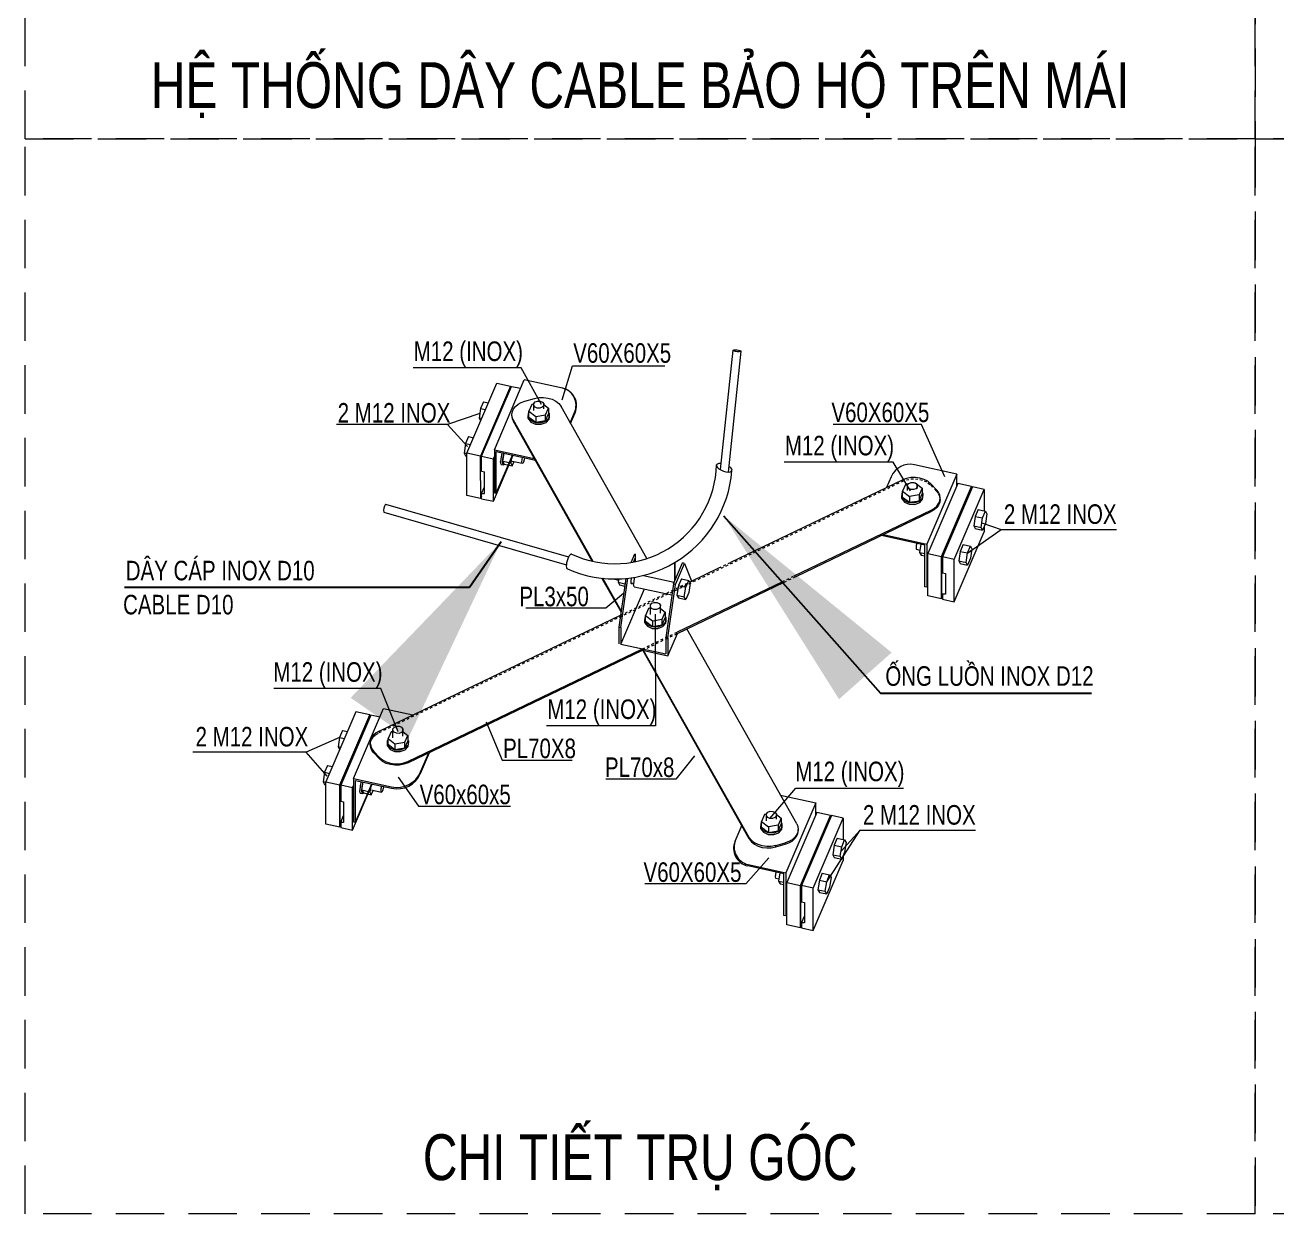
# Model space of a CAD drawing. Header units: millimetres. Extents: x -547695 to 905972, y -1055718 to 167349.
# Drawn here: x -537575 to -535116, y -1055718 to -1053383 of the extents above; entities that cross this region are included whole.
import ezdxf
from ezdxf.enums import TextEntityAlignment as Align

# ---------------------------------------------------------------- set-up
doc = ezdxf.new("R2010")
doc.units = ezdxf.units.MM
for name, pattern in [('HIDDEN', [9.525, 6.35, -3.175]), ('View- chi tiet Neo Cap Bao Ho$0$XKITLINE00', [0]), ('View- chi tiet Neo Cap Bao Ho$0$XKITLINE01', [4, 1, -1, 1, -1])]:
    doc.linetypes.add(name, pattern=pattern)
for name, color, linetype, lineweight in [('A-FLOR', 5, 'Continuous', 20), ('A-HIDD', 45, 'HIDDEN', 9), ('A-SYMBOLS', 10, 'Continuous', 13), ('View- chi tiet Neo Cap Bao Ho$0$Grid', 1, 'Continuous', 0), ('View- chi tiet Neo Cap Bao Ho$0$NTT-8-THAY', 7, 'Continuous', 18), ('View- chi tiet Neo Cap Bao Ho$0$S281M_STEEL-COL', 4, 'Continuous', 0)]:
    doc.layers.add(name, color=color, linetype=linetype, lineweight=lineweight)
doc.layers.add('View- chi tiet Neo Cap Bao Ho$0$BOLT', color=7, linetype='Continuous')
doc.styles.add('View- chi tiet Neo Cap Bao Ho$0$Style-Arial', font='arial.ttf')
doc.styles.add('VTK_Arial', font='arial.ttf', dxfattribs={"width": 0.8})
doc.dimstyles.new('View- chi tiet Neo Cap Bao Ho$0$DIM 1-350', dxfattribs={"dimscale": 4.2, "dimtxt": 250, "dimasz": 100, "dimexe": 100, "dimexo": 1, "dimgap": 80, "dimtad": 1, "dimdec": 0, "dimzin": 0, "dimdsep": 46, "dimtxsty": 'VTK_Arial', "dimblk": 'ARCHTICK', "dimblk2": 'View- chi tiet Neo Cap Bao Ho$0$_ArchTick', "dimcen": 150, "dimdle": 100, "dimclrd": 256, "dimclre": 256, "dimclrt": 7, "dimadec": 0, "dimazin": 0, "dimtfac": 1, "dimtdec": 0, "dimtix": 1, "dimtmove": 2, "dimatfit": 3, "dimfxl": 1, "dimtvp": 0.833333, "dimtolj": 1, "dimtzin": 0, "dimarcsym": 0})

# ---------------------------------------------------------------- blocks, each defined once
blk = doc.blocks.new('*A1019')
at = {"layer": 'View- chi tiet Neo Cap Bao Ho$0$S281M_STEEL-COL', "color": 2, "linetype": 'View- chi tiet Neo Cap Bao Ho$0$XKITLINE01', "lineweight": 0}
for p, q in [((-2309.12, 597.86), (-2105.03, 695.82)), ((-2105.03, 695.82), (-2103.45, 696.41)), ((-2105.03, 695.82), (-2105.03, 696.38)), ((-2103.45, 696.41), (-2101.73, 696.73)), ((-2101.73, 696.73), (-2099.95, 696.77)), ((-2099.95, 696.77), (-2098.2, 696.53)), ((-2098.2, 696.53), (-2096.57, 696.03)), ((-2096.57, 696.03), (-2095.13, 695.27)), ((-2095.13, 695.27), (-2093.97, 694.31)), ((-2093.97, 694.87), (-2093.97, 694.31)), ((-2093.97, 694.31), (-2091.7, 691.96)), ((-2091.7, 691.96), (-2091.7, 692.52)), ((-2091.7, 691.96), (-2090.94, 690.97)), ((-2090.94, 690.97), (-2090.47, 689.9)), ((-2090.34, 689.04), (-2090.47, 689.9)), ((-2090.3, 688.78), (-2090.34, 689.04)), ((-2176.6, 662.03), (-2171.91, 664.28)), ((-2214.99, 643.6), (-2187.28, 656.9)), ((-2151.97, 656.65), (-2147.28, 658.91)), ((-2151.17, 656.48), (-2146.48, 658.73)), ((-2206.47, 630.5), (-2192.76, 637.07)), ((-2206.45, 629.94), (-2192.76, 636.51)), ((-2312.06, 595.28), (-2311.32, 596.27)), ((-2311.32, 596.27), (-2310.33, 597.14)), ((-2310.33, 597.14), (-2309.12, 597.86)), ((-2309.12, 598.42), (-2309.12, 597.86)), ((-2312.65, 593.08), (-2312.61, 593.38)), ((-2312.61, 593.38), (-2312.51, 594.2)), ((-2312.51, 594.2), (-2312.06, 595.28))]:
    blk.add_line(p, q, dxfattribs=at)
at = {"layer": 'View- chi tiet Neo Cap Bao Ho$0$S281M_STEEL-COL', "color": 2, "linetype": 'View- chi tiet Neo Cap Bao Ho$0$XKITLINE00', "lineweight": 0}
for p, q in [((-2171.91, 664.28), (-2105.03, 696.38)), ((-2103.45, 696.97), (-2105.03, 696.38)), ((-2101.73, 697.29), (-2103.45, 696.97)), ((-2099.95, 697.33), (-2101.73, 697.29)), ((-2098.2, 697.1), (-2099.95, 697.33)), ((-2096.57, 696.59), (-2098.2, 697.1)), ((-2095.13, 695.83), (-2096.57, 696.59)), ((-2093.97, 694.87), (-2095.13, 695.83)), ((-2091.7, 692.52), (-2093.97, 694.87)), ((-2090.94, 691.53), (-2091.7, 692.52)), ((-2090.47, 690.46), (-2090.94, 691.53)), ((-2090.3, 689.34), (-2090.47, 690.46)), ((-2090.44, 688.22), (-2090.3, 689.34)), ((-2090.3, 688.78), (-2090.44, 687.66)), ((-2090.3, 688.78), (-2090.3, 689.34)), ((-2147.28, 658.91), (-2093.83, 684.56)), ((-2146.48, 658.73), (-2093.83, 684)), ((-2093.83, 684.56), (-2092.62, 685.28)), ((-2092.62, 684.72), (-2093.83, 684)), ((-2093.83, 684), (-2093.83, 684.56)), ((-2092.62, 685.28), (-2091.62, 686.15)), ((-2091.62, 685.59), (-2092.62, 684.72)), ((-2091.62, 686.15), (-2090.89, 687.14)), ((-2090.89, 686.58), (-2091.62, 685.59)), ((-2090.89, 687.14), (-2090.44, 688.22)), ((-2090.44, 687.66), (-2090.89, 686.58)), ((-2187.28, 656.9), (-2176.6, 662.03)), ((-2192.76, 637.07), (-2151.97, 656.65)), ((-2192.76, 636.51), (-2151.17, 656.48)), ((-2309.12, 598.42), (-2214.99, 643.6)), ((-2297.92, 586.6), (-2206.47, 630.5)), ((-2297.92, 586.04), (-2206.45, 629.94)), ((-2311.32, 596.83), (-2312.06, 595.84)), ((-2310.33, 597.71), (-2311.32, 596.83)), ((-2309.12, 598.42), (-2310.33, 597.71)), ((-2312.51, 594.76), (-2312.65, 593.64)), ((-2312.65, 593.08), (-2312.65, 593.64)), ((-2312.65, 593.64), (-2312.48, 592.52)), ((-2312.48, 591.96), (-2312.65, 593.08)), ((-2312.06, 595.84), (-2312.51, 594.76)), ((-2312.48, 592.52), (-2312, 591.45)), ((-2312, 590.89), (-2312.48, 591.96)), ((-2312, 591.45), (-2311.25, 590.46)), ((-2311.25, 589.9), (-2312, 590.89)), ((-2311.25, 590.46), (-2308.98, 588.11)), ((-2311.25, 590.46), (-2311.25, 589.9)), ((-2311.25, 589.9), (-2308.98, 587.55)), ((-2308.98, 588.11), (-2308.98, 587.55)), ((-2308.98, 588.11), (-2307.82, 587.15)), ((-2307.82, 586.59), (-2308.98, 587.55)), ((-2307.82, 587.15), (-2306.38, 586.39)), ((-2306.38, 585.83), (-2307.82, 586.59)), ((-2306.38, 586.39), (-2304.75, 585.89)), ((-2299.5, 586.02), (-2297.92, 586.6)), ((-2297.92, 586.04), (-2297.92, 586.6)), ((-2304.75, 585.33), (-2306.38, 585.83)), ((-2304.75, 585.89), (-2303, 585.65)), ((-2303, 585.09), (-2304.75, 585.33)), ((-2303, 585.65), (-2301.22, 585.69)), ((-2301.22, 585.13), (-2303, 585.09)), ((-2301.22, 585.69), (-2299.5, 586.02)), ((-2299.5, 585.45), (-2301.22, 585.13)), ((-2297.92, 586.04), (-2299.5, 585.45))]:
    blk.add_line(p, q, dxfattribs=at)
blk = doc.blocks.new('*A1020')
at = {"layer": 'View- chi tiet Neo Cap Bao Ho$0$BOLT', "color": 7, "linetype": 'View- chi tiet Neo Cap Bao Ho$0$XKITLINE00', "lineweight": 0}
for p, q in [((-2304.55, 598.17), (-2305.7, 595.49)), ((-2303.82, 598.29), (-2304.55, 598.17)), ((-2303.82, 598.58), (-2303.78, 599.32)), ((-2303.33, 597.93), (-2303.82, 598.58)), ((-2303.82, 595.8), (-2303.82, 598.58)), ((-2303.78, 599.32), (-2303.23, 599.95)), ((-2302.45, 597.54), (-2303.33, 597.93)), ((-2303.23, 599.95), (-2302.32, 600.29)), ((-2301.42, 597.51), (-2302.45, 597.54)), ((-2302.32, 600.29), (-2301.29, 600.27)), ((-2300.51, 597.86), (-2301.42, 597.51)), ((-2301.29, 600.27), (-2300.41, 599.88)), ((-2299.96, 598.49), (-2300.51, 597.86)), ((-2300.41, 599.88), (-2299.92, 599.22)), ((-2299.92, 599.22), (-2299.96, 598.49)), ((-2299.92, 596.44), (-2299.92, 599.22)), ((-2299.92, 598.19), (-2298.04, 596.75)), ((-2299.19, 594.08), (-2298.04, 596.75)), ((-2298.04, 596.75), (-2298.04, 594.51)), ((-2305.96, 593.21), (-2305.89, 594.76)), ((-2304.94, 591.84), (-2305.96, 593.21)), ((-2305.96, 592.65), (-2305.96, 593.21)), ((-2305.96, 592.65), (-2304.94, 591.28)), ((-2305.89, 594.76), (-2305.7, 594.97)), ((-2305.7, 595.49), (-2303.02, 593.45)), ((-2305.7, 593.25), (-2305.7, 595.49)), ((-2305.7, 593.25), (-2303.02, 591.2)), ((-2303.1, 591.02), (-2304.94, 591.84)), ((-2304.94, 591.28), (-2303.1, 590.45)), ((-2300.93, 590.96), (-2303.1, 591.02)), ((-2303.02, 593.45), (-2299.19, 594.08)), ((-2303.02, 593.45), (-2303.02, 591.2)), ((-2303.02, 591.2), (-2299.19, 591.83)), ((-2299.01, 591.69), (-2300.93, 590.96)), ((-2300.93, 590.4), (-2299.01, 591.13)), ((-2299.19, 591.83), (-2298.04, 594.51)), ((-2299.19, 591.83), (-2299.19, 594.08)), ((-2297.85, 593), (-2299.01, 591.69)), ((-2299.01, 591.13), (-2297.85, 592.44)), ((-2298.04, 594.91), (-2297.78, 594.55)), ((-2297.78, 594.55), (-2297.85, 593)), ((-2297.85, 592.44), (-2297.78, 593.99)), ((-2297.78, 593.99), (-2297.78, 594.55)), ((-2303.1, 590.45), (-2300.93, 590.4))]:
    blk.add_line(p, q, dxfattribs=at)
blk = doc.blocks.new('*A1023')
at = {"layer": 'View- chi tiet Neo Cap Bao Ho$0$BOLT', "color": 7, "linetype": 'View- chi tiet Neo Cap Bao Ho$0$XKITLINE00', "lineweight": 0}
for p, q in [((-2131.6, 553.91), (-2132.17, 550.19)), ((-2130.45, 556.59), (-2131.6, 553.91)), ((-2131.6, 553.91), (-2128.73, 553.29)), ((-2130.45, 556.59), (-2127.58, 555.97)), ((-2129.3, 549.57), (-2128.73, 553.29)), ((-2128.73, 553.29), (-2127.58, 555.97)), ((-2127.58, 555.97), (-2127.01, 554.92)), ((-2127.01, 554.92), (-2127.58, 551.2)), ((-2132.17, 550.19), (-2131.6, 549.15)), ((-2132.17, 550.19), (-2129.3, 549.57)), ((-2131.6, 549.15), (-2128.73, 548.52)), ((-2128.73, 548.52), (-2129.3, 549.57)), ((-2127.58, 551.2), (-2128.73, 548.52)), ((-2154.59, 542.5), (-2154.67, 541.62)), ((-2154.39, 543.44), (-2154.59, 542.5)), ((-2152.82, 543.1), (-2153.32, 539.89)), ((-2136.3, 542.95), (-2137.44, 540.27)), ((-2136.3, 542.95), (-2133.43, 542.32)), ((-2134.57, 539.65), (-2133.43, 542.32)), ((-2133.43, 542.32), (-2132.85, 541.28)), ((-2154.67, 541.62), (-2154.59, 541.1)), ((-2154.59, 541.1), (-2153.18, 540.79)), ((-2153.32, 539.89), (-2152.74, 538.84)), ((-2153.32, 539.89), (-2151.27, 539.44)), ((-2152.74, 538.84), (-2151.27, 538.52)), ((-2137.44, 540.27), (-2138.02, 536.55)), ((-2137.44, 540.27), (-2134.57, 539.65)), ((-2135.15, 535.92), (-2134.57, 539.65)), ((-2133.43, 537.56), (-2134.57, 534.88)), ((-2132.85, 541.28), (-2133.43, 537.56)), ((-2138.02, 536.55), (-2137.44, 535.51)), ((-2138.02, 536.55), (-2135.15, 535.92)), ((-2137.44, 535.51), (-2134.57, 534.88)), ((-2134.57, 534.88), (-2135.15, 535.92))]:
    blk.add_line(p, q, dxfattribs=at)
blk = doc.blocks.new('*A1025')
at = {"layer": 'View- chi tiet Neo Cap Bao Ho$0$BOLT', "color": 7, "linetype": 'View- chi tiet Neo Cap Bao Ho$0$XKITLINE00', "lineweight": 0}
for p, q in [((-2204.08, 646.19), (-2205.22, 643.51)), ((-2203.35, 646.31), (-2204.08, 646.19)), ((-2203.35, 646.89), (-2203.31, 647.63)), ((-2202.86, 646.24), (-2203.35, 646.89)), ((-2203.35, 643.82), (-2203.35, 646.89)), ((-2203.31, 647.63), (-2202.76, 648.25)), ((-2201.98, 645.85), (-2202.86, 646.24)), ((-2202.76, 648.25), (-2201.85, 648.6)), ((-2200.95, 645.82), (-2201.98, 645.85)), ((-2201.85, 648.6), (-2200.81, 648.58)), ((-2200.04, 646.17), (-2200.95, 645.82)), ((-2200.81, 648.58), (-2199.94, 648.18)), ((-2199.49, 646.79), (-2200.04, 646.17)), ((-2199.94, 648.18), (-2199.45, 647.53)), ((-2199.45, 647.53), (-2199.49, 646.79)), ((-2199.45, 644.46), (-2199.45, 647.53)), ((-2199.45, 646.2), (-2197.57, 644.77)), ((-2198.72, 642.09), (-2197.57, 644.77)), ((-2197.57, 644.77), (-2197.57, 642.53)), ((-2205.49, 641.22), (-2205.42, 642.77)), ((-2204.47, 639.85), (-2205.49, 641.22)), ((-2205.49, 640.66), (-2205.49, 641.22)), ((-2205.49, 640.66), (-2204.47, 639.29)), ((-2205.42, 642.77), (-2205.22, 642.99)), ((-2205.22, 643.51), (-2202.55, 641.46)), ((-2205.22, 641.27), (-2205.22, 643.51)), ((-2205.22, 641.27), (-2202.55, 639.22)), ((-2202.63, 639.03), (-2204.47, 639.85)), ((-2202.55, 641.46), (-2198.72, 642.09)), ((-2202.55, 641.46), (-2202.55, 639.22)), ((-2202.55, 639.22), (-2198.72, 639.85)), ((-2198.72, 639.85), (-2197.57, 642.53)), ((-2198.72, 639.85), (-2198.72, 642.09)), ((-2197.38, 641.02), (-2198.53, 639.71)), ((-2198.53, 639.14), (-2197.38, 640.46)), ((-2197.57, 642.93), (-2197.31, 642.57)), ((-2197.31, 642.57), (-2197.38, 641.02)), ((-2197.38, 640.46), (-2197.31, 642.01)), ((-2197.31, 642.01), (-2197.31, 642.57)), ((-2204.47, 639.29), (-2202.63, 638.47)), ((-2200.45, 638.98), (-2202.63, 639.03)), ((-2202.63, 638.47), (-2200.45, 638.42)), ((-2198.53, 639.71), (-2200.45, 638.98)), ((-2200.45, 638.42), (-2198.53, 639.14))]:
    blk.add_line(p, q, dxfattribs=at)
blk = doc.blocks.new('*A1026')
at = {"layer": 'View- chi tiet Neo Cap Bao Ho$0$BOLT', "color": 7, "linetype": 'View- chi tiet Neo Cap Bao Ho$0$XKITLINE00', "lineweight": 0}
for p, q in [((-2158.04, 566.16), (-2157.5, 566.79)), ((-2157.5, 566.79), (-2156.58, 567.14)), ((-2156.58, 567.14), (-2155.55, 567.11)), ((-2155.55, 567.11), (-2154.67, 566.72)), ((-2154.67, 566.72), (-2154.18, 566.07)), ((-2160.22, 560.87), (-2160.15, 562.42)), ((-2160.15, 562.42), (-2159.96, 562.63)), ((-2158.81, 565.83), (-2159.96, 563.15)), ((-2159.96, 563.15), (-2157.28, 561.1)), ((-2159.96, 560.91), (-2159.96, 563.15)), ((-2158.05, 565.95), (-2158.81, 565.83)), ((-2158.08, 565.42), (-2158.04, 566.16)), ((-2157.59, 564.77), (-2158.08, 565.42)), ((-2158.08, 563.46), (-2158.08, 565.42)), ((-2156.72, 564.38), (-2157.59, 564.77)), ((-2153.45, 561.73), (-2157.28, 561.1)), ((-2155.68, 564.36), (-2156.72, 564.38)), ((-2154.77, 564.7), (-2155.68, 564.36)), ((-2154.22, 565.33), (-2154.77, 564.7)), ((-2154.18, 566.07), (-2154.22, 565.33)), ((-2154.18, 564.1), (-2154.18, 566.07)), ((-2154.18, 565.85), (-2152.31, 564.41)), ((-2152.31, 564.41), (-2153.45, 561.73)), ((-2153.45, 559.49), (-2152.31, 562.17)), ((-2153.45, 561.73), (-2153.45, 559.49)), ((-2152.31, 564.41), (-2152.31, 562.17)), ((-2152.31, 562.57), (-2152.04, 562.21)), ((-2152.04, 562.21), (-2152.12, 560.66)), ((-2152.04, 561.65), (-2152.04, 562.21)), ((-2159.2, 559.5), (-2160.22, 560.87)), ((-2160.22, 560.3), (-2160.22, 560.87)), ((-2160.22, 560.3), (-2159.2, 558.94)), ((-2159.96, 560.91), (-2157.28, 558.86)), ((-2157.36, 558.67), (-2159.2, 559.5)), ((-2159.2, 558.94), (-2157.36, 558.11)), ((-2155.19, 558.62), (-2157.36, 558.67)), ((-2157.36, 558.11), (-2155.19, 558.06)), ((-2157.28, 561.1), (-2157.28, 558.86)), ((-2157.28, 558.86), (-2153.45, 559.49)), ((-2153.27, 559.35), (-2155.19, 558.62)), ((-2155.19, 558.06), (-2153.27, 558.79)), ((-2152.12, 560.66), (-2153.27, 559.35)), ((-2153.27, 558.79), (-2152.12, 560.1)), ((-2152.12, 560.1), (-2152.04, 561.65))]:
    blk.add_line(p, q, dxfattribs=at)
blk = doc.blocks.new('*A1030')
at = {"layer": 'View- chi tiet Neo Cap Bao Ho$0$BOLT', "color": 7, "linetype": 'View- chi tiet Neo Cap Bao Ho$0$XKITLINE00', "lineweight": 0}
for p, q in [((-2075.48, 684.82), (-2076.63, 682.15)), ((-2075.48, 684.82), (-2072.61, 684.2)), ((-2073.76, 681.52), (-2072.61, 684.2)), ((-2072.61, 684.2), (-2072.04, 683.15)), ((-2076.63, 682.15), (-2077.2, 678.42)), ((-2076.63, 682.15), (-2073.76, 681.52)), ((-2074.34, 677.8), (-2073.76, 681.52)), ((-2072.61, 679.43), (-2073.76, 676.75)), ((-2072.04, 683.15), (-2072.61, 679.43)), ((-2077.2, 678.42), (-2076.63, 677.38)), ((-2077.2, 678.42), (-2074.34, 677.8)), ((-2076.63, 677.38), (-2073.76, 676.75)), ((-2073.76, 676.75), (-2074.34, 677.8)), ((-2099.62, 670.73), (-2099.7, 669.85)), ((-2099.7, 669.85), (-2099.62, 669.33)), ((-2099.42, 671.67), (-2099.62, 670.73)), ((-2099.62, 669.33), (-2098.21, 669.02)), ((-2097.86, 671.33), (-2098.35, 668.12)), ((-2081.33, 671.18), (-2082.48, 668.5)), ((-2081.33, 671.18), (-2078.46, 670.56)), ((-2079.61, 667.88), (-2078.46, 670.56)), ((-2078.46, 670.56), (-2077.89, 669.51)), ((-2077.89, 669.51), (-2078.46, 665.79)), ((-2098.35, 668.12), (-2097.78, 667.07)), ((-2098.35, 668.12), (-2096.3, 667.67)), ((-2097.78, 667.07), (-2096.3, 666.75)), ((-2082.48, 668.5), (-2083.05, 664.78)), ((-2083.05, 664.78), (-2082.48, 663.74)), ((-2083.05, 664.78), (-2080.18, 664.16)), ((-2082.48, 668.5), (-2079.61, 667.88)), ((-2080.18, 664.16), (-2079.61, 667.88)), ((-2078.46, 665.79), (-2079.61, 663.11)), ((-2082.48, 663.74), (-2079.61, 663.11)), ((-2079.61, 663.11), (-2080.18, 664.16))]:
    blk.add_line(p, q, dxfattribs=at)
blk = doc.blocks.new('*A1031')
at = {"layer": 'View- chi tiet Neo Cap Bao Ho$0$BOLT', "color": 7, "linetype": 'View- chi tiet Neo Cap Bao Ho$0$XKITLINE00', "lineweight": 0}
for p, q in [((-2324.58, 595.97), (-2325.15, 592.25)), ((-2323.43, 598.65), (-2324.58, 595.97)), ((-2324.58, 595.97), (-2322.64, 595.55)), ((-2323.43, 598.65), (-2321.5, 598.23)), ((-2324.15, 592.03), (-2325.15, 592.25)), ((-2325.15, 592.25), (-2324.58, 591.21)), ((-2324.58, 591.21), (-2324.51, 591.19)), ((-2330.43, 582.33), (-2331, 578.61)), ((-2329.28, 585.01), (-2330.43, 582.33)), ((-2330.43, 582.33), (-2328.49, 581.91)), ((-2329.28, 585.01), (-2327.34, 584.59)), ((-2329.91, 578.37), (-2331, 578.61)), ((-2331, 578.61), (-2330.43, 577.56)), ((-2330.43, 577.56), (-2329.91, 577.45)), ((-2316.57, 577.15), (-2316.73, 575.29)), ((-2316.24, 578.71), (-2316.57, 577.15)), ((-2315.97, 575.13), (-2315.8, 576.98)), ((-2315.89, 575.31), (-2315.39, 578.52)), ((-2315.8, 576.98), (-2315.47, 578.54)), ((-2312.33, 577.86), (-2312.83, 574.65)), ((-2308.36, 576.01), (-2308.16, 576.95)), ((-2307.39, 576.78), (-2307.56, 575.96)), ((-2316.57, 574.2), (-2316.73, 575.29)), ((-2316.57, 574.2), (-2315.8, 574.04)), ((-2315.8, 574.04), (-2315.97, 575.13)), ((-2312.83, 574.65), (-2315.89, 575.31)), ((-2315.89, 575.31), (-2315.31, 574.27)), ((-2315.35, 574.01), (-2315.8, 574.04)), ((-2315.21, 574.25), (-2315.35, 574.01)), ((-2315.31, 574.27), (-2312.25, 573.6)), ((-2312.83, 574.65), (-2312.25, 573.6)), ((-2312.25, 573.6), (-2311.53, 575.3)), ((-2312.19, 575.44), (-2308.36, 574.61)), ((-2308.44, 575.13), (-2308.36, 576.01)), ((-2308.36, 574.61), (-2308.44, 575.13)), ((-2308.15, 574.59), (-2308.36, 574.61)), ((-2307.86, 575.09), (-2308.15, 574.59)), ((-2307.56, 575.96), (-2307.86, 575.09))]:
    blk.add_line(p, q, dxfattribs=at)
blk = doc.blocks.new('*A1032')
at = {"layer": 'View- chi tiet Neo Cap Bao Ho$0$BOLT', "color": 7, "linetype": 'View- chi tiet Neo Cap Bao Ho$0$XKITLINE00', "lineweight": 0}
for p, q in [((-2269.61, 724.2), (-2270.19, 720.48)), ((-2268.46, 726.88), (-2269.61, 724.2)), ((-2269.61, 724.2), (-2267.68, 723.78)), ((-2268.46, 726.88), (-2266.53, 726.46)), ((-2269.19, 720.26), (-2270.19, 720.48)), ((-2270.19, 720.48), (-2269.61, 719.44)), ((-2269.61, 719.44), (-2269.55, 719.42)), ((-2274.31, 713.24), (-2275.46, 710.56)), ((-2274.31, 713.24), (-2272.38, 712.82)), ((-2275.46, 710.56), (-2276.03, 706.84)), ((-2275.46, 710.56), (-2273.53, 710.14)), ((-2274.94, 706.6), (-2276.03, 706.84)), ((-2276.03, 706.84), (-2275.46, 705.8)), ((-2275.46, 705.8), (-2274.94, 705.68)), ((-2261.6, 705.38), (-2261.77, 703.52)), ((-2261.6, 702.44), (-2261.77, 703.52)), ((-2261.27, 706.94), (-2261.6, 705.38)), ((-2261, 703.36), (-2260.84, 705.21)), ((-2260.84, 702.27), (-2261, 703.36)), ((-2260.92, 703.54), (-2260.43, 706.76)), ((-2257.86, 702.88), (-2260.92, 703.54)), ((-2260.92, 703.54), (-2260.35, 702.5)), ((-2260.84, 705.21), (-2260.51, 706.77)), ((-2257.37, 706.09), (-2257.86, 702.88)), ((-2257.29, 701.83), (-2256.56, 703.53)), ((-2257.22, 703.67), (-2253.4, 702.84)), ((-2253.48, 703.36), (-2253.4, 704.24)), ((-2253.4, 702.84), (-2253.48, 703.36)), ((-2253.4, 704.24), (-2253.2, 705.18)), ((-2252.89, 703.32), (-2253.18, 702.83)), ((-2252.6, 704.19), (-2252.89, 703.32)), ((-2252.42, 705.01), (-2252.6, 704.19)), ((-2261.6, 702.44), (-2260.84, 702.27)), ((-2260.39, 702.24), (-2260.84, 702.27)), ((-2260.25, 702.48), (-2260.39, 702.24)), ((-2260.35, 702.5), (-2257.29, 701.83)), ((-2257.86, 702.88), (-2257.29, 701.83)), ((-2253.18, 702.83), (-2253.4, 702.84))]:
    blk.add_line(p, q, dxfattribs=at)
blk = doc.blocks.new('*A1033')
at = {"layer": 'View- chi tiet Neo Cap Bao Ho$0$BOLT', "color": 7, "linetype": 'View- chi tiet Neo Cap Bao Ho$0$XKITLINE00', "lineweight": 0}
for p, q in [((-2249.58, 725.82), (-2250.73, 723.14)), ((-2250.73, 723.14), (-2248.05, 721.09)), ((-2250.73, 720.9), (-2250.73, 723.14)), ((-2248.83, 725.94), (-2249.58, 725.82)), ((-2248.85, 725.41), (-2248.82, 726.15)), ((-2248.37, 724.76), (-2248.85, 725.41)), ((-2248.85, 723.45), (-2248.85, 725.41)), ((-2248.82, 726.15), (-2248.27, 726.78)), ((-2247.49, 724.37), (-2248.37, 724.76)), ((-2248.27, 726.78), (-2247.35, 727.12)), ((-2246.45, 724.34), (-2247.49, 724.37)), ((-2247.35, 727.12), (-2246.32, 727.1)), ((-2245.54, 724.69), (-2246.45, 724.34)), ((-2246.32, 727.1), (-2245.44, 726.71)), ((-2244.99, 725.32), (-2245.54, 724.69)), ((-2245.44, 726.71), (-2244.96, 726.05)), ((-2244.96, 726.05), (-2244.99, 725.32)), ((-2244.96, 724.09), (-2244.96, 726.05)), ((-2244.96, 725.84), (-2243.08, 724.4)), ((-2244.23, 721.72), (-2243.08, 724.4)), ((-2243.08, 724.4), (-2243.08, 722.16)), ((-2251, 720.86), (-2250.92, 722.4)), ((-2249.98, 719.49), (-2251, 720.86)), ((-2251, 720.29), (-2251, 720.86)), ((-2251, 720.29), (-2249.98, 718.93)), ((-2250.92, 722.4), (-2250.73, 722.62)), ((-2250.73, 720.9), (-2248.05, 718.85)), ((-2248.13, 718.66), (-2249.98, 719.49)), ((-2249.98, 718.93), (-2248.13, 718.1)), ((-2245.96, 718.61), (-2248.13, 718.66)), ((-2248.13, 718.1), (-2245.96, 718.05)), ((-2248.05, 721.09), (-2244.23, 721.72)), ((-2248.05, 721.09), (-2248.05, 718.85)), ((-2248.05, 718.85), (-2244.23, 719.48)), ((-2244.04, 719.34), (-2245.96, 718.61)), ((-2245.96, 718.05), (-2244.04, 718.78)), ((-2244.23, 719.48), (-2243.08, 722.16)), ((-2244.23, 719.48), (-2244.23, 721.72)), ((-2242.89, 720.65), (-2244.04, 719.34)), ((-2244.04, 718.78), (-2242.89, 720.09)), ((-2243.08, 722.56), (-2242.81, 722.2)), ((-2242.81, 722.2), (-2242.89, 720.65)), ((-2242.89, 720.09), (-2242.81, 721.64)), ((-2242.81, 721.64), (-2242.81, 722.2))]:
    blk.add_line(p, q, dxfattribs=at)
blk = doc.blocks.new('*A1034')
at = {"layer": 'View- chi tiet Neo Cap Bao Ho$0$BOLT', "color": 7, "linetype": 'View- chi tiet Neo Cap Bao Ho$0$XKITLINE00', "lineweight": 0}
for p, q in [((-2103.84, 694.6), (-2104.99, 691.92)), ((-2102.74, 694.78), (-2103.84, 694.6)), ((-2103.11, 693.66), (-2103.08, 694.39)), ((-2102.63, 693), (-2103.11, 693.66)), ((-2103.11, 692.23), (-2103.11, 693.66)), ((-2103.08, 694.39), (-2102.53, 695.02)), ((-2102.53, 695.02), (-2101.62, 695.37)), ((-2101.62, 695.37), (-2100.58, 695.34)), ((-2100.58, 695.34), (-2099.7, 694.95)), ((-2100.25, 695.19), (-2100.02, 695.23)), ((-2100.02, 695.23), (-2097.34, 693.18)), ((-2099.25, 693.56), (-2099.8, 692.93)), ((-2099.7, 694.95), (-2099.22, 694.3)), ((-2099.22, 694.3), (-2099.25, 693.56)), ((-2099.22, 692.87), (-2099.22, 694.3)), ((-2105.26, 689.64), (-2105.18, 691.19)), ((-2104.24, 688.27), (-2105.26, 689.64)), ((-2105.26, 689.08), (-2105.26, 689.64)), ((-2105.26, 689.08), (-2104.24, 687.71)), ((-2105.18, 691.19), (-2104.99, 691.4)), ((-2104.99, 691.92), (-2102.31, 689.87)), ((-2104.99, 689.68), (-2104.99, 691.92)), ((-2104.99, 689.68), (-2102.31, 687.63)), ((-2101.75, 692.61), (-2102.63, 693)), ((-2098.49, 690.5), (-2102.31, 689.87)), ((-2102.31, 689.87), (-2102.31, 687.63)), ((-2100.72, 692.59), (-2101.75, 692.61)), ((-2099.8, 692.93), (-2100.72, 692.59)), ((-2097.34, 693.18), (-2098.49, 690.5)), ((-2098.49, 688.26), (-2097.34, 690.94)), ((-2098.49, 690.5), (-2098.49, 688.26)), ((-2097.15, 689.43), (-2098.3, 688.12)), ((-2098.3, 687.56), (-2097.15, 688.87)), ((-2097.34, 693.18), (-2097.34, 690.94)), ((-2097.34, 691.34), (-2097.07, 690.98)), ((-2097.07, 690.98), (-2097.15, 689.43)), ((-2097.15, 688.87), (-2097.07, 690.42)), ((-2097.07, 690.42), (-2097.07, 690.98)), ((-2102.39, 687.45), (-2104.24, 688.27)), ((-2104.24, 687.71), (-2102.39, 686.88)), ((-2100.22, 687.39), (-2102.39, 687.45)), ((-2102.39, 686.88), (-2100.22, 686.83)), ((-2102.31, 687.63), (-2098.49, 688.26)), ((-2098.3, 688.12), (-2100.22, 687.39)), ((-2100.22, 686.83), (-2098.3, 687.56))]:
    blk.add_line(p, q, dxfattribs=at)
blk = doc.blocks.new('_ARCHTICK')
at = {"color": 0, "linetype": 'ByBlock', "const_width": 0.15}
blk.add_lwpolyline([(-0.5, -0.5), (0.5, 0.5)], dxfattribs=at)
blk = doc.blocks.new('View- chi tiet Neo Cap Bao Ho$0$_ArchTick')
at = {"color": 0, "linetype": 'ByBlock', "const_width": 0.15}
blk.add_lwpolyline([(-0.5, -0.5), (0.5, 0.5)], dxfattribs=at)
blk = doc.blocks.new('View- chi tiet Neo Cap Bao Ho$0$ASDFSD')
at = {"layer": 'View- chi tiet Neo Cap Bao Ho$0$S281M_STEEL-COL', "color": 3, "linetype": 'View- chi tiet Neo Cap Bao Ho$0$XKITLINE00', "lineweight": 0}
for points in [[(628.73, 1205.9), (628.73, 1206.88), (623.37, 1208.05), (611.68, 1180.77), (617.03, 1179.6), (628.73, 1206.88)], [(617.41, 1163.95), (617.03, 1163.06), (611.68, 1164.22), (611.68, 1180.77)]]:
    blk.add_lwpolyline(points, dxfattribs=at)
blk.add_lwpolyline([(617.03, 1163.06), (617.03, 1179.6)], close=True, dxfattribs=at)
blk = doc.blocks.new('View- chi tiet Neo Cap Bao Ho$0$SDAFSA')
at = {"layer": 'View- chi tiet Neo Cap Bao Ho$0$S281M_STEEL-COL', "color": 3, "linetype": 'View- chi tiet Neo Cap Bao Ho$0$XKITLINE00', "lineweight": 0}
for points in [[(630.93, 1206.02), (627.38, 1206.8), (615.69, 1179.51), (615.69, 1173.22), (616.84, 1172.97), (616.84, 1164.99), (615.69, 1164.96), (615.69, 1162.97), (620.28, 1161.97), (620.28, 1178.51), (615.69, 1179.51)], [(620.28, 1161.97), (627.97, 1179.92)], [(620.28, 1178.51), (620.66, 1179.41)], [(615.69, 1164.96), (616.84, 1167.64)]]:
    blk.add_lwpolyline(points, dxfattribs=at)
blk = doc.blocks.new('View- chi tiet Neo Cap Bao Ho$0$SADFAA')
at = {"layer": 'View- chi tiet Neo Cap Bao Ho$0$S281M_STEEL-COL', "color": 3, "linetype": 'View- chi tiet Neo Cap Bao Ho$0$XKITLINE00', "lineweight": 0}
for p, q in [((860.91, 1166.62), (860.91, 1158.24)), ((860.91, 1152.15), (860.91, 1150.07))]:
    blk.add_line(p, q, dxfattribs=at)
for points in [[(860.91, 1166.62), (856.32, 1167.62), (844.63, 1140.33), (844.63, 1134.04), (845.77, 1133.79), (845.77, 1125.81), (844.63, 1125.78), (844.63, 1123.79), (849.22, 1122.79), (849.22, 1139.33), (844.63, 1140.33)], [(849.22, 1139.33), (860.91, 1166.62)], [(849.22, 1122.79), (860.91, 1150.07)]]:
    blk.add_lwpolyline(points, dxfattribs=at)
blk = doc.blocks.new('View- chi tiet Neo Cap Bao Ho$0$DGDSFSS')
at = {"layer": 'View- chi tiet Neo Cap Bao Ho$0$S281M_STEEL-COL', "color": 3, "linetype": 'View- chi tiet Neo Cap Bao Ho$0$XKITLINE00', "lineweight": 0}
for p, q in [((628.46, 1309), (640.16, 1336.28)), ((645.51, 1335.11), (633.82, 1307.83)), ((634.2, 1307.75), (645.89, 1335.03)), ((640.16, 1336.28), (645.51, 1335.11)), ((645.51, 1334.14), (645.51, 1335.11)), ((645.89, 1335.03), (649.44, 1334.26)), ((633.82, 1307.83), (628.46, 1309)), ((628.46, 1292.46), (628.46, 1309)), ((633.82, 1298.32), (633.82, 1307.83)), ((634.2, 1301.9), (634.2, 1307.75)), ((634.2, 1307.75), (638.79, 1306.75)), ((638.79, 1290.2), (646.48, 1308.15)), ((638.79, 1306.75), (639.17, 1307.64)), ((638.79, 1290.2), (638.79, 1306.75)), ((634.2, 1301.9), (635.35, 1301.65)), ((635.35, 1293.22), (635.35, 1301.65)), ((633.82, 1298.32), (633.82, 1291.29)), ((634.2, 1293.19), (635.35, 1295.87)), ((633.82, 1291.29), (628.46, 1292.46)), ((634.2, 1292.18), (633.82, 1291.29)), ((634.2, 1293.19), (635.35, 1293.22)), ((634.2, 1291.2), (634.2, 1293.19)), ((634.2, 1291.2), (638.79, 1290.2))]:
    blk.add_line(p, q, dxfattribs=at)
blk = doc.blocks.new('gocss')
at = {"color": 3}
blk.add_arc((-26639, 2737), 1022, 144.86104, 191.26526, dxfattribs=at)
at = {"layer": 'View- chi tiet Neo Cap Bao Ho$0$S281M_STEEL-COL', "color": 3, "linetype": 'View- chi tiet Neo Cap Bao Ho$0$XKITLINE00', "lineweight": 0}
for p, q in [((6658, 18432), (6773, 18479)), ((6773, 18479), (7055, 18475)), ((7055, 18475), (7340, 18422)), ((5410, 6715), (6658, 18432)), ((6195, 6481), (7460, 18351)), ((7340, 18422), (7460, 18351)), ((-27641, 2538), (-9714, -2621)), ((-27474, 3325), (-9495, -1850))]:
    blk.add_line(p, q, dxfattribs=at)
for centre, radius, start, end in [((7153, 19326), 1022, 241.0791, 287.48333), ((-4959, 7528), 11543, 246.20234, 355.47243), ((-4950, 7463), 9993, 244.73691, 358.3823)]:
    blk.add_arc(centre, radius, start, end, dxfattribs=at)
for centre, major_axis, ratio, start_param, end_param in [((5794, 6899), (754, -282), 0.4097768, 2.1560172, 7.3587212), ((-9416, -2304), (201, 729), 0.312234, -0.0000005, 3.1415926)]:
    blk.add_ellipse(centre, major_axis=major_axis, ratio=ratio, start_param=start_param, end_param=end_param, dxfattribs=at)
blk = doc.blocks.new('gcc')
at = {"layer": 'View- chi tiet Neo Cap Bao Ho$0$NTT-8-THAY', "style": 'View- chi tiet Neo Cap Bao Ho$0$Style-Arial', "width": 0.75}
for s, p in [('M12 (INOX) ', (8616, 45495)), ('V60X60X5', (24285, 45319)), ('2 M12 INOX ', (1148, 39445)), ('V60X60X5', (49645, 39498)), ('M12 (INOX) ', (45069, 36228)), ('2 M12 INOX ', (66587, 29501)), ('PL3x50', (18995, 21411)), ('M12 (INOX) ', (-5175, 13996)), ('M12 (INOX) ', (21734, 10342)), ('2 M12 INOX ', (-12810, 7645)), ('PL70X8', (17394, 6498)), ('PL70x8', (27402, 4647)), ('M12 (INOX) ', (46091, 4236)), ('V60x60x5', (9199, 1975)), ('2 M12 INOX ', (52748, -31)), ('V60X60X5', (31190, -5655))]:
    blk.add_text(s, height=1920, dxfattribs=at).set_placement(p)
at = {"layer": 'A-SYMBOLS'}
for points in [[(21154, 41227), (19186, 44822), (8570, 44822)], [(23186, 41677), (24221, 45018), (33281, 45018)], [(15108, 40354), (11932, 39259), (1024, 39259)], [(13897, 37114), (11932, 39259), (1024, 39259)], [(60774, 34129), (58497, 39258), (49829, 39258)], [(57416, 32739), (55709, 35555), (45010, 35555)], [(64418, 29607), (66323, 28942), (77647, 28942)], [(63018, 26641), (66323, 28942), (77647, 28942)], [(29233, 22661), (27483, 21225), (19617, 21225)], [(32343, 20633), (32374, 9669), (21653, 9669)], [(7095, 9091), (5395, 13323), (-5120, 13323)], [(15727, 10067), (17290, 6312), (24191, 6312)], [(1342, 8537), (-1954, 7086), (-13074, 7086)], [(100, 4738), (-1954, 7086), (-13074, 7086)], [(36195, 6735), (34355, 4435), (27503, 4435)], [(7077, 4644), (9095, 1789), (18129, 1789)], [(43605, 583), (46147, 3564), (56731, 3564)], [(49180, -5644), (52484, -590), (63808, -590)], [(50579, -2678), (52484, -590), (63808, -590)], [(43502, -3293), (41244, -5841), (31327, -5841)]]:
    blk.add_leader(points, dimstyle='View- chi tiet Neo Cap Bao Ho$0$DIM 1-350', override={"dimtad": 0}, dxfattribs=at)

msp = doc.modelspace()

# ---------------------------------------------------------------- linework, layer by layer
at = {"layer": 'A-HIDD', "ltscale": 15}
for points in [[(-535158.6, -1053607), (-537575.2, -1053607), (-537575.2, -1051143.3), (-535158.6, -1051143.3)], [(-532741.9, -1053607), (-535158.6, -1053607), (-535158.6, -1051143.3), (-532741.9, -1051143.3)], [(-535158.6, -1055718.3), (-537575.2, -1055718.3), (-537575.2, -1053607), (-535158.6, -1053607)], [(-532741.9, -1055718.3), (-535158.6, -1055718.3), (-535158.6, -1053607), (-532741.9, -1053607)]]:
    msp.add_lwpolyline(points, close=True, dxfattribs=at)
at = {"layer": 'View- chi tiet Neo Cap Bao Ho$0$BOLT', "color": 7, "linetype": 'View- chi tiet Neo Cap Bao Ho$0$XKITLINE00', "lineweight": 0}
for p, q in [((-536416.6, -1054471.2), (-536416.5, -1054471.7)), ((-536416.5, -1054471.7), (-536409.4, -1054473.3)), ((-536409, -1054471), (-536410.1, -1054477.8)), ((-536410.1, -1054477.8), (-536407.2, -1054483.1)), ((-536410.1, -1054477.8), (-536396.7, -1054480.8)), ((-536407.2, -1054483.1), (-536397.3, -1054485.3)), ((-536384.7, -1054477.6), (-536384.6, -1054474.6)), ((-536384.6, -1054479.9), (-536384.7, -1054477.6)), ((-536384.6, -1054474.6), (-536384.1, -1054471.1)), ((-536384.1, -1054481), (-536384.6, -1054479.9)), ((-536384.1, -1054471.1), (-536383.6, -1054468.8)), ((-536383.3, -1054481.1), (-536384.1, -1054481)), ((-536383.7, -1054478.9), (-536379.9, -1054479.7)), ((-536382.3, -1054480), (-536383.3, -1054481.1)), ((-536381.9, -1054479.3), (-536382.3, -1054480)), ((-536291.6, -1054484.3), (-536294.5, -1054503)), ((-536285.9, -1054470.8), (-536291.6, -1054484.3)), ((-536291.6, -1054484.3), (-536277.2, -1054487.5)), ((-536285.9, -1054470.8), (-536271.4, -1054474)), ((-536280.1, -1054506.2), (-536277.2, -1054487.5)), ((-536277.2, -1054487.5), (-536271.4, -1054474)), ((-536271.4, -1054474), (-536268.5, -1054479.2)), ((-536268.5, -1054479.2), (-536271.4, -1054498)), ((-536294.5, -1054503), (-536291.6, -1054508.3)), ((-536294.5, -1054503), (-536280.1, -1054506.2)), ((-536291.6, -1054508.3), (-536277.2, -1054511.5)), ((-536277.2, -1054511.5), (-536280.1, -1054506.2)), ((-536271.4, -1054498), (-536277.2, -1054511.5))]:
    msp.add_line(p, q, dxfattribs=at)
at = {"layer": 'View- chi tiet Neo Cap Bao Ho$0$S281M_STEEL-COL', "color": 3, "linetype": 'View- chi tiet Neo Cap Bao Ho$0$XKITLINE00', "lineweight": 0}
for p, q in [((-536653.3, -1054217.5), (-536594.4, -1054080.1)), ((-536519.4, -1054096.4), (-536594.4, -1054080.1)), ((-536593.2, -1054121.9), (-536574.5, -1054116.7)), ((-536574.5, -1054116.7), (-536565.8, -1054115)), ((-536565.8, -1054115), (-536556.8, -1054114.7)), ((-536556.8, -1054114.7), (-536548, -1054115.9)), ((-536548, -1054115.9), (-536539.7, -1054118.4)), ((-536539.7, -1054118.4), (-536532.5, -1054122.2)), ((-536618.7, -1054148.3), (-536617.8, -1054142.7)), ((-536617.8, -1054142.7), (-536615.4, -1054137.3)), ((-536615.4, -1054137.3), (-536611.6, -1054132.4)), ((-536611.6, -1054132.4), (-536606.5, -1054128)), ((-536606.5, -1054128), (-536600.3, -1054124.5)), ((-536600.3, -1054124.5), (-536593.2, -1054121.9)), ((-536532.5, -1054122.2), (-536526.6, -1054127)), ((-536526.6, -1054127), (-536522.3, -1054132.6)), ((-536353.5, -1054431.3), (-536522.3, -1054132.6)), ((-536618, -1054154), (-536618.7, -1054148.3)), ((-536618.7, -1054151.2), (-536618.7, -1054148.3)), ((-536618.7, -1054151.2), (-536618, -1054156.8)), ((-536615.8, -1054159.4), (-536618, -1054154)), ((-536618, -1054156.8), (-536615.8, -1054162.2)), ((-536615.8, -1054162.2), (-536615.8, -1054159.4)), ((-536458.9, -1054436.9), (-536615.8, -1054159.4)), ((-536460.8, -1054436.5), (-536615.8, -1054162.2)), ((-536504.2, -1054164.6), (-536495.6, -1054144.5)), ((-536503.6, -1054165.8), (-536494.5, -1054144.8)), ((-536653.3, -1054217.5), (-536653.3, -1054302.2)), ((-536653.3, -1054217.5), (-536578.3, -1054233.8)), ((-536649.4, -1054303), (-536649.4, -1054221.1)), ((-536649.4, -1054221.1), (-536578.3, -1054236.6)), ((-536649.4, -1054303), (-536617.3, -1054228.1)), ((-535744.9, -1054265.2), (-535828, -1054247.1)), ((-535744.9, -1054265.2), (-535803.8, -1054402.6)), ((-535744.9, -1054288.5), (-535744.9, -1054265.2)), ((-535873.6, -1054270.6), (-535882.6, -1054291.6)), ((-536653.3, -1054302.2), (-536649.4, -1054303)), ((-535807.7, -1054404.6), (-535893, -1054386)), ((-535888.9, -1054384), (-535803.8, -1054402.6)), ((-535807.7, -1054486.4), (-535807.7, -1054404.6)), ((-535803.8, -1054402.6), (-535803.8, -1054487.3)), ((-536384.4, -1054438.9), (-536377.1, -1054421.8)), ((-536379.9, -1054438.1), (-536376, -1054429.1)), ((-536376, -1054437.3), (-536376, -1054422.1)), ((-536297.8, -1054472.6), (-536297.8, -1054438.2)), ((-536301.4, -1054481.1), (-536283.8, -1054439.9)), ((-536299, -1054475.3), (-536299, -1054438.9)), ((-536297.6, -1054481.9), (-536279.9, -1054440.7)), ((-536279.9, -1054440.7), (-536283.8, -1054439.9)), ((-536279.9, -1054440.7), (-536265.2, -1054477)), ((-536404.4, -1054536.1), (-536442, -1054469.8)), ((-536404.1, -1054533.9), (-536440.3, -1054470)), ((-536395.2, -1054470.2), (-536408.6, -1054565.9)), ((-536404.8, -1054566.7), (-536391.2, -1054469.8)), ((-536378.8, -1054470.4), (-536380.1, -1054481.7)), ((-536378.8, -1054486.4), (-536380.1, -1054481.7)), ((-536378, -1054467.9), (-536378.8, -1054470.4)), ((-536378.8, -1054486.4), (-536304.4, -1054502.6)), ((-536360.3, -1054464.2), (-536299.8, -1054477.4)), ((-536301.4, -1054481.1), (-536316.2, -1054586)), ((-536312.3, -1054586.9), (-536297.6, -1054481.9)), ((-536297.6, -1054481.9), (-536301.4, -1054481.1)), ((-536297.8, -1054471.1), (-536297.2, -1054471.2)), ((-535803.8, -1054487.3), (-535807.7, -1054486.4)), ((-535803.8, -1054487.3), (-535801.9, -1054482.8)), ((-536404.8, -1054599.2), (-536358.3, -1054490.9)), ((-536408.6, -1054565.9), (-536404.8, -1054566.7)), ((-536408.6, -1054565.9), (-536408.6, -1054598.4)), ((-536404.8, -1054566.7), (-536404.8, -1054599.2)), ((-536312.3, -1054622.2), (-536293.4, -1054578.1)), ((-536059.2, -1054952), (-536275.4, -1054569.5)), ((-536404.8, -1054599.2), (-536316.2, -1054618.5)), ((-536316.2, -1054586), (-536312.3, -1054586.9)), ((-536316.2, -1054586), (-536316.2, -1054618.5)), ((-536312.3, -1054586.9), (-536312.3, -1054622.2)), ((-536362.4, -1054611.2), (-536312.3, -1054622.2)), ((-536152.7, -1054981.6), (-536361.9, -1054611.3)), ((-536152.7, -1054978.8), (-536360.1, -1054611.7)), ((-536930, -1054863.2), (-536871.2, -1054725.8)), ((-536871.2, -1054725.8), (-536813.5, -1054738.4)), ((-536798.1, -1054853), (-536780.5, -1054812)), ((-536798.1, -1054850.2), (-536782, -1054812.7)), ((-536930, -1054863.2), (-536930, -1054947.9)), ((-536930, -1054863.2), (-536855.1, -1054879.5)), ((-536926.2, -1054948.7), (-536926.2, -1054866.8)), ((-536926.2, -1054866.8), (-536855.1, -1054882.3)), ((-536926.2, -1054948.7), (-536894.1, -1054873.8)), ((-536091, -1054895.8), (-536021.7, -1054910.9)), ((-536021.7, -1054910.9), (-536080.6, -1055048.3)), ((-536021.7, -1054934.2), (-536021.7, -1054910.9)), ((-536930, -1054947.9), (-536926.2, -1054948.7)), ((-536180.5, -1054986.4), (-536166.6, -1054954.1)), ((-536059.2, -1054952), (-536057, -1054957.4)), ((-536148.4, -1054984.4), (-536152.7, -1054978.8)), ((-536152.7, -1054981.6), (-536152.7, -1054978.8)), ((-536063.4, -1054979), (-536068.5, -1054983.4)), ((-536059.6, -1054974.1), (-536063.4, -1054979)), ((-536063.4, -1054981.9), (-536059.6, -1054976.9)), ((-536057.2, -1054968.7), (-536059.6, -1054974.1)), ((-536059.6, -1054976.9), (-536057.2, -1054971.5)), ((-536056.3, -1054963.1), (-536057.2, -1054968.7)), ((-536057.2, -1054971.5), (-536056.3, -1054965.9)), ((-536057, -1054957.4), (-536056.3, -1054963.1)), ((-536056.3, -1054965.9), (-536056.3, -1054963.1)), ((-536152.7, -1054981.6), (-536148.4, -1054987.2)), ((-536142.5, -1054989.2), (-536148.4, -1054984.4)), ((-536148.4, -1054987.2), (-536142.5, -1054992.1)), ((-536135.2, -1054993), (-536142.5, -1054989.2)), ((-536142.5, -1054992.1), (-536135.2, -1054995.8)), ((-536127, -1054995.5), (-536135.2, -1054993)), ((-536135.2, -1054995.8), (-536127, -1054998.4)), ((-536118.2, -1054996.7), (-536127, -1054995.5)), ((-536127, -1054998.4), (-536118.2, -1054999.5)), ((-536109.2, -1054996.4), (-536118.2, -1054996.7)), ((-536118.2, -1054999.5), (-536109.2, -1054999.2)), ((-536100.5, -1054994.8), (-536109.2, -1054996.4)), ((-536109.2, -1054999.2), (-536100.5, -1054997.6)), ((-536100.5, -1054994.8), (-536081.8, -1054989.5)), ((-536100.5, -1054997.6), (-536081.8, -1054992.3)), ((-536100.5, -1054997.6), (-536100.5, -1054994.8)), ((-536074.7, -1054986.9), (-536081.8, -1054989.5)), ((-536081.8, -1054992.3), (-536081.8, -1054989.5)), ((-536081.8, -1054992.3), (-536074.7, -1054989.7)), ((-536068.5, -1054983.4), (-536074.7, -1054986.9)), ((-536074.7, -1054989.7), (-536068.5, -1054986.2)), ((-536068.5, -1054986.2), (-536063.4, -1054981.9)), ((-536084.5, -1055050.3), (-536155.6, -1055034.8)), ((-536154.5, -1055032.2), (-536080.6, -1055048.3)), ((-536084.5, -1055132.1), (-536084.5, -1055050.3)), ((-536080.6, -1055048.3), (-536080.6, -1055133)), ((-536080.6, -1055133), (-536084.5, -1055132.1)), ((-536080.6, -1055133), (-536078.7, -1055128.5))]:
    msp.add_line(p, q, dxfattribs=at)
msp.add_lwpolyline([(-536049.8, -1055146.6), (-536044, -1055133.2)], dxfattribs=at)
for centre, radius, start, end in [((-536528, -1054130.6), 35.2, 336.7979, 77.6985), ((-536526.9, -1054130.9), 35.2, 336.7979, 77.6985), ((-536567.6, -1054184.6), 50.4, 257.6985, 261.5791), ((-536567.6, -1054187.4), 50.4, 257.6985, 263.5561), ((-535836.6, -1054286.4), 40.3, 77.6985, 156.7979), ((-536844.4, -1054830.3), 50.4, 257.6985, 336.7979), ((-536844.4, -1054833.1), 50.4, 257.6985, 336.7979), ((-536148.1, -1055000.3), 35.2, 156.7979, 257.6985), ((-536147, -1054997.7), 35.2, 156.7979, 257.6985)]:
    msp.add_arc(centre, radius, start, end, dxfattribs=at)

# ---------------------------------------------------------------- block references
at = {"lineweight": 0, "xscale": 5.035472480392491, "yscale": 5.035472480392491, "zscale": 5.035472480392491}
for name in ['*A1032', '*A1033', '*A1019', '*A1034', '*A1030', '*A1025', '*A1031', '*A1020', '*A1026', '*A1023']:
    msp.add_blockref(name, (-525251.8, -1057783.3), dxfattribs=at)
at = {"layer": 'A-FLOR', "xscale": 0.02, "yscale": 0.02, "zscale": 0.02}
for name, p in [('gcc', (-536984, -1054953.1)), ('gocss', (-536317.5, -1054390.9))]:
    msp.add_blockref(name, p, dxfattribs=at)
at = {"layer": 'View- chi tiet Neo Cap Bao Ho$0$Grid', "color": 4, "xscale": 5.035472480392491, "yscale": 5.035472480392491, "zscale": 5.035472480392491}
for name, p in [('View- chi tiet Neo Cap Bao Ho$0$DGDSFSS', (-539871.8, -1060815.5)), ('View- chi tiet Neo Cap Bao Ho$0$ASDFSD', (-538882, -1060367.1)), ('View- chi tiet Neo Cap Bao Ho$0$SADFAA', (-540026.1, -1060169.8)), ('View- chi tiet Neo Cap Bao Ho$0$ASDFSD', (-540064.1, -1060815.5)), ('View- chi tiet Neo Cap Bao Ho$0$SDAFSA', (-540055.4, -1060815.5)), ('View- chi tiet Neo Cap Bao Ho$0$ASDFSD', (-539158.8, -1061012.8)), ('View- chi tiet Neo Cap Bao Ho$0$SADFAA', (-540302.9, -1060815.5))]:
    msp.add_blockref(name, p, dxfattribs=at)

# ---------------------------------------------------------------- texts
at = {"layer": 'View- chi tiet Neo Cap Bao Ho$0$NTT-8-THAY', "style": 'View- chi tiet Neo Cap Bao Ho$0$Style-Arial', "width": 0.75}
for s, p in [('HỆ THỐNG DÂY CABLE BẢO HỘ TRÊN MÁI', (-536366.9, -1053546.4)), ('CHI TIẾT TRỤ GÓC', (-536366.9, -1055651.8))]:
    msp.add_text(s, height=90, dxfattribs=at).set_placement(p, align=Align.CENTER)
for s, p in [('DÂY CÁP INOX D10', (-537377.4, -1054474)), ('CABLE D10', (-537382.6, -1054540.8)), ('ỐNG LUỒN INOX D12', (-535885.2, -1054681.1))]:
    msp.add_text(s, height=38.4, dxfattribs=at).set_placement(p)

# ---------------------------------------------------------------- leaders
at = {"layer": 'A-SYMBOLS'}
for points in [[(-536202.9, -1054347.1), (-535894.5, -1054695.4), (-535480.2, -1054695.4)], [(-536640.2, -1054398.2), (-536702.4, -1054488.3), (-537379.8, -1054488.3)]]:
    msp.add_leader(points, dimstyle='View- chi tiet Neo Cap Bao Ho$0$DIM 1-350', override={"dimtad": 0}, dxfattribs=at)

doc.saveas('drawing.dxf')
